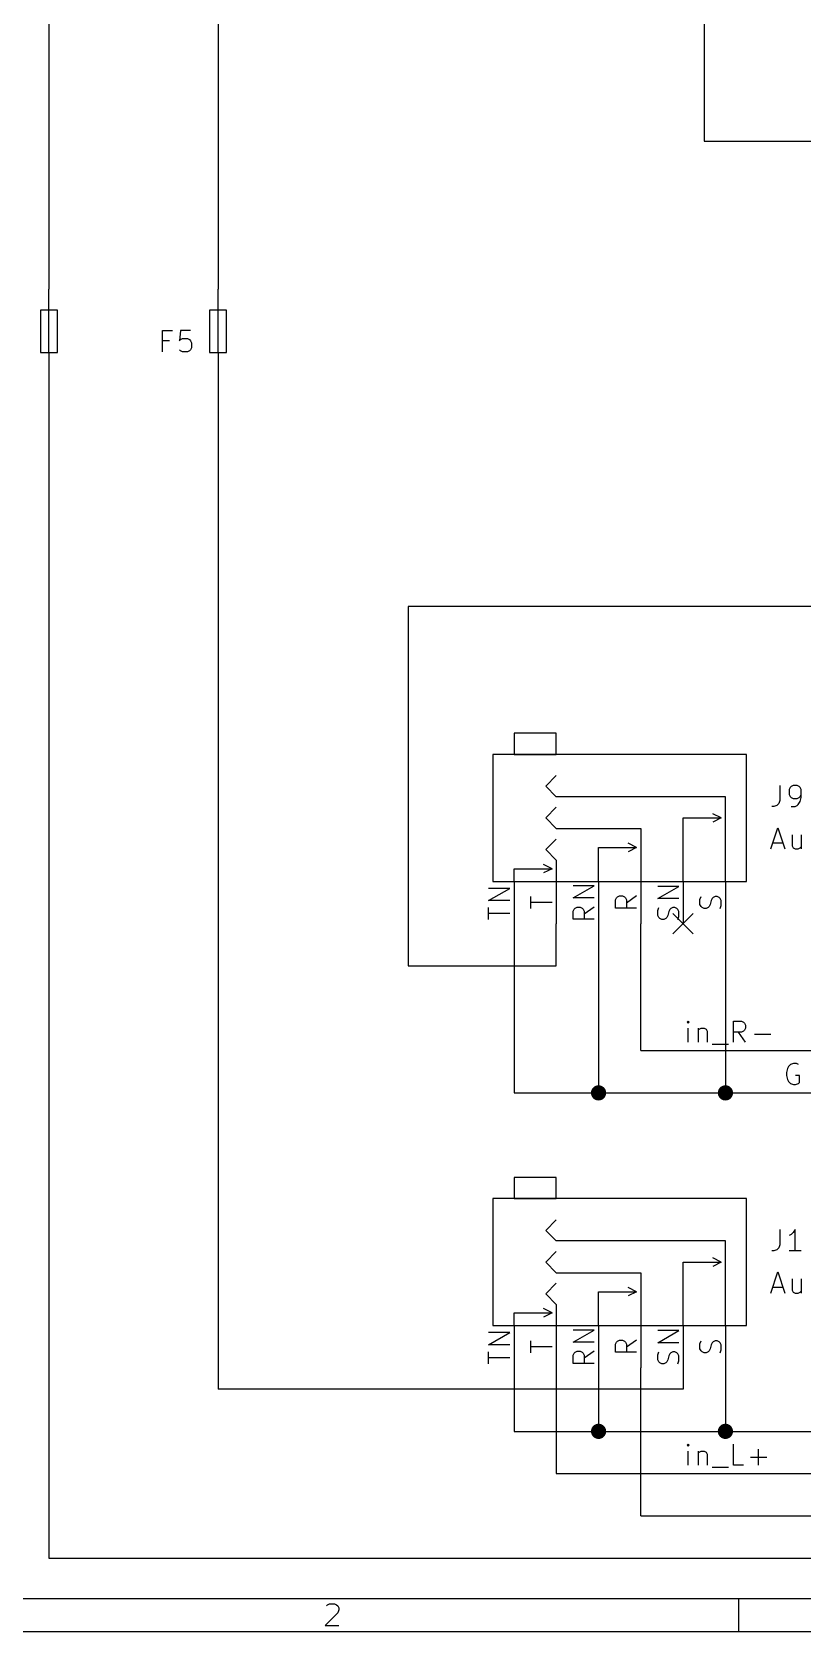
# Model space of a CAD drawing. Extents: x 0.4 to 11.3, y -7.9 to -0.4.
# Drawn here: x 2.66 to 4.481, y -7.874 to -4.092 of the extents above; entities that cross this region are included whole.
import ezdxf

# ---------------------------------------------------------------- set-up
doc = ezdxf.new("R2010")
doc.units = 0
doc.header["$MEASUREMENT"] = 0
for name, color, linetype in [('BLUE2', 5, 'CONTINUOUS'), ('CYAN2', 4, 'CONTINUOUS'), ('GRAY1', 251, 'CONTINUOUS'), ('GREEN3', 91, 'CONTINUOUS'), ('LYELLOW', 51, 'CONTINUOUS'), ('RED2', 1, 'CONTINUOUS'), ('RED3', 11, 'CONTINUOUS')]:
    doc.layers.add(name, color=color, linetype=linetype)

msp = doc.modelspace()

# ---------------------------------------------------------------- linework, layer by layer
at = {"layer": 'BLUE2', "linetype": 'CONTINUOUS'}
for p, q in [((4.176, -6.176), (4.224, -6.224)), ((4.224, -6.176), (4.176, -6.224))]:
    msp.add_line(p, q, dxfattribs=at)
at = {"layer": 'CYAN2', "linetype": 'CONTINUOUS'}
for p, q in [((2.96861, -4.84813), (2.96861, -4.79813)), ((2.96861, -4.79813), (2.99242, -4.79813)), ((3.01147, -4.79813), (3.00909, -4.82194)), ((3.03528, -4.79813), (3.01147, -4.79813)), ((2.98528, -4.82194), (2.96861, -4.82194)), ((3.00909, -4.82194), (3.01147, -4.81956)), ((3.01147, -4.81956), (3.01623, -4.81718)), ((3.01623, -4.81718), (3.02814, -4.81718)), ((3.02814, -4.81718), (3.0329, -4.81956)), ((3.0329, -4.81956), (3.03528, -4.82194)), ((3.03528, -4.82194), (3.03766, -4.8267)), ((3.03766, -4.83861), (3.03528, -4.84337)), ((3.03766, -4.8267), (3.03766, -4.83861)), ((3.01147, -4.84575), (3.00909, -4.84337)), ((3.01623, -4.84813), (3.01147, -4.84575)), ((3.02814, -4.84813), (3.01623, -4.84813)), ((3.0329, -4.84575), (3.02814, -4.84813)), ((3.03528, -4.84337), (3.0329, -4.84575)), ((4.429, -5.87313), (4.429, -5.90885)), ((4.45281, -5.87789), (4.45043, -5.88265)), ((4.45043, -5.88265), (4.45043, -5.89456)), ((4.45043, -5.89456), (4.45281, -5.89932)), ((4.45519, -5.87551), (4.45281, -5.87789)), ((4.45281, -5.89932), (4.45519, -5.9017)), ((4.45996, -5.87313), (4.45519, -5.87551)), ((4.46948, -5.87313), (4.45996, -5.87313)), ((4.47424, -5.87551), (4.46948, -5.87313)), ((4.47662, -5.87789), (4.47424, -5.87551)), ((4.47424, -5.9017), (4.47662, -5.89932)), ((4.479, -5.88265), (4.47662, -5.87789)), ((4.47662, -5.89932), (4.479, -5.89456)), ((4.479, -5.9017), (4.479, -5.88265)), ((4.41472, -5.92313), (4.40996, -5.92313)), ((4.42186, -5.92075), (4.41472, -5.92313)), ((4.42662, -5.91599), (4.42186, -5.92075)), ((4.429, -5.90885), (4.42662, -5.91599)), ((4.45519, -5.9017), (4.45996, -5.90408)), ((4.45519, -5.92313), (4.46472, -5.92313)), ((4.45996, -5.90408), (4.46948, -5.90408)), ((4.46472, -5.92313), (4.46948, -5.92075)), ((4.46948, -5.90408), (4.47424, -5.9017)), ((4.46948, -5.92075), (4.47186, -5.91837)), ((4.47186, -5.91837), (4.47662, -5.91122)), ((4.47662, -5.91122), (4.479, -5.9017)), ((4.40757, -6.02313), (4.42424, -5.97313)), ((4.42424, -5.97313), (4.44091, -6.02313)), ((4.41234, -6.00885), (4.43615, -6.00885)), ((4.45757, -5.9898), (4.45757, -6.01599)), ((4.479, -5.9898), (4.479, -6.02313)), ((4.45757, -6.01599), (4.45996, -6.02075)), ((4.45996, -6.02075), (4.46472, -6.02313)), ((4.46472, -6.02313), (4.47186, -6.02313)), ((4.47186, -6.02313), (4.47662, -6.02075)), ((4.47662, -6.02075), (4.479, -6.01837)), ((4.429, -6.92313), (4.429, -6.95885)), ((4.45519, -6.93504), (4.45043, -6.93742)), ((4.45996, -6.93028), (4.45519, -6.93504)), ((4.46472, -6.92313), (4.45996, -6.93028)), ((4.46472, -6.97313), (4.46472, -6.92313)), ((4.41472, -6.97313), (4.40996, -6.97313)), ((4.42186, -6.97075), (4.41472, -6.97313)), ((4.42662, -6.96599), (4.42186, -6.97075)), ((4.429, -6.95885), (4.42662, -6.96599)), ((4.479, -6.97313), (4.45043, -6.97313)), ((4.40757, -7.07313), (4.42424, -7.02313)), ((4.42424, -7.02313), (4.44091, -7.07313)), ((4.41234, -7.05885), (4.43615, -7.05885)), ((4.45757, -7.0398), (4.45757, -7.06599)), ((4.45757, -7.06599), (4.45996, -7.07075)), ((4.45996, -7.07075), (4.46472, -7.07313)), ((4.47186, -7.07313), (4.47662, -7.07075)), ((4.47662, -7.07075), (4.479, -7.06837)), ((4.479, -7.0398), (4.479, -7.07313)), ((4.46472, -7.07313), (4.47186, -7.07313))]:
    msp.add_line(p, q, dxfattribs=at)
at = {"layer": 'GRAY1', "linetype": 'CONTINUOUS'}
for p, q in [((4.2119, -6.43013), (4.20952, -6.43251)), ((4.20952, -6.43251), (4.2119, -6.43489)), ((4.21428, -6.43251), (4.2119, -6.43013)), ((4.2119, -6.43013), (4.2119, -6.43489)), ((4.2119, -6.43489), (4.21428, -6.43251)), ((4.2119, -6.48013), (4.2119, -6.4468)), ((4.23571, -6.4468), (4.23571, -6.48013)), ((4.23571, -6.45156), (4.23809, -6.44917)), ((4.23809, -6.44917), (4.24286, -6.4468)), ((4.24286, -6.4468), (4.25, -6.4468)), ((4.25, -6.4468), (4.25476, -6.44917)), ((4.25476, -6.44917), (4.25714, -6.45394)), ((4.25714, -6.45394), (4.25714, -6.48013)), ((4.31904, -6.48013), (4.31904, -6.43013)), ((4.31904, -6.43013), (4.33809, -6.43013)), ((4.33809, -6.45632), (4.31904, -6.45632)), ((4.34761, -6.48013), (4.33095, -6.45632)), ((4.33809, -6.43013), (4.34285, -6.43251)), ((4.34285, -6.45394), (4.33809, -6.45632)), ((4.34285, -6.43251), (4.34524, -6.43489)), ((4.34524, -6.45156), (4.34285, -6.45394)), ((4.34524, -6.43489), (4.34761, -6.43965)), ((4.34761, -6.4468), (4.34524, -6.45156)), ((4.34761, -6.43965), (4.34761, -6.4468)), ((4.36904, -6.46108), (4.40714, -6.46108)), ((4.26905, -6.48489), (4.30714, -6.48489)), ((4.4469, -6.54203), (4.44452, -6.55156)), ((4.44928, -6.53727), (4.4469, -6.54203)), ((4.45405, -6.53251), (4.44928, -6.53727)), ((4.46119, -6.53013), (4.45405, -6.53251)), ((4.46833, -6.53013), (4.46119, -6.53013)), ((4.47309, -6.53251), (4.46833, -6.53013)), ((4.44452, -6.55156), (4.44452, -6.5587)), ((4.44452, -6.5587), (4.4469, -6.56822)), ((4.4469, -6.56822), (4.44928, -6.57298)), ((4.44928, -6.57298), (4.45405, -6.57775)), ((4.45405, -6.57775), (4.46119, -6.58013)), ((4.46119, -6.58013), (4.46595, -6.58013)), ((4.47547, -6.5587), (4.46595, -6.5587)), ((4.46595, -6.58013), (4.47309, -6.57775)), ((4.47309, -6.57775), (4.47547, -6.57537)), ((4.47547, -6.57537), (4.47547, -6.5587)), ((4.2119, -7.43013), (4.20952, -7.43251)), ((4.20952, -7.43251), (4.2119, -7.43489)), ((4.21428, -7.43251), (4.2119, -7.43013)), ((4.2119, -7.43013), (4.2119, -7.43489)), ((4.2119, -7.43489), (4.21428, -7.43251)), ((4.2119, -7.48013), (4.2119, -7.4468)), ((4.23571, -7.4468), (4.23571, -7.48013)), ((4.23571, -7.45156), (4.23809, -7.44917)), ((4.23809, -7.44917), (4.24286, -7.4468)), ((4.24286, -7.4468), (4.25, -7.4468)), ((4.25, -7.4468), (4.25476, -7.44917)), ((4.25476, -7.44917), (4.25714, -7.45394)), ((4.31904, -7.48013), (4.31904, -7.43013)), ((4.37857, -7.48013), (4.37857, -7.44203)), ((4.25714, -7.45394), (4.25714, -7.48013)), ((4.26905, -7.48489), (4.30714, -7.48489)), ((4.34285, -7.48013), (4.31904, -7.48013)), ((4.35952, -7.46108), (4.39762, -7.46108))]:
    msp.add_line(p, q, dxfattribs=at)
at = {"layer": 'GREEN3', "linetype": 'CONTINUOUS'}
for p, q in [((2.7, -3.75), (2.7, -4.7)), ((3.1, -3.85), (3.1, -4.7)), ((2.7, -4.9), (2.7, -7.7)), ((3.1, -4.9), (3.1, -7.3)), ((3.55, -5.45), (3.55, -6.3)), ((5.6, -5.45), (3.55, -5.45)), ((3.8, -6.2), (3.8, -6.6)), ((3.9, -6.3), (3.9, -6.2)), ((4, -6.2), (4, -6.6)), ((4.1, -6.5), (4.1, -6.2)), ((4.3, -6.2), (4.3, -6.6)), ((3.55, -6.3), (3.9, -6.3)), ((4.1, -6.5), (5, -6.5)), ((3.8, -6.6), (4, -6.6)), ((4, -6.6), (4.3, -6.6)), ((4.3, -6.6), (5.1, -6.6)), ((3.8, -7.25), (3.8, -7.4)), ((3.9, -7.25), (3.9, -7.5)), ((4, -7.25), (4, -7.4)), ((4.1, -7.6), (4.1, -7.25)), ((4.2, -7.25), (4.2, -7.3)), ((4.3, -7.25), (4.3, -7.4)), ((4.2, -7.3), (3.1, -7.3)), ((3.8, -7.4), (4, -7.4)), ((4, -7.4), (4.3, -7.4)), ((4.3, -7.4), (6, -7.4)), ((3.9, -7.5), (6.05, -7.5)), ((4.1, -7.6), (6.1, -7.6)), ((2.7, -7.7), (6.4, -7.7))]:
    msp.add_line(p, q, dxfattribs=at)
at = {"layer": 'GREEN3', "const_width": 0.018}
for points in [[(3.991, -6.6, 1), (4.009, -6.6, 1)], [(4.291, -6.6, 1), (4.309, -6.6, 1)], [(3.991, -7.4, 1), (4.009, -7.4, 1)], [(4.291, -7.4, 1), (4.309, -7.4, 1)]]:
    msp.add_lwpolyline(points, format="xyb", close=True, dxfattribs=at)
at = {"layer": 'LYELLOW', "linetype": 'CONTINUOUS'}
for p, q in [((4.25, -1.95), (4.25, -4.35)), ((4.25, -4.35), (5.65, -4.35)), ((4.35, -5.8), (3.75, -5.8)), ((3.75, -5.8), (3.75, -6.1)), ((4.35, -6.1), (4.35, -5.8)), ((3.75, -6.1), (4.35, -6.1)), ((4.35, -6.85), (3.75, -6.85)), ((3.75, -6.85), (3.75, -7.15)), ((4.35, -7.15), (4.35, -6.85)), ((3.75, -7.15), (4.35, -7.15))]:
    msp.add_line(p, q, dxfattribs=at)
at = {"layer": 'RED2', "linetype": 'CONTINUOUS'}
for p, q in [((4.25, -1.95), (4.25, -4.35)), ((4.25, -4.35), (5.65, -4.35)), ((2.7, -4.75), (2.7, -4.7)), ((3.1, -4.75), (3.1, -4.7)), ((2.72, -4.75), (2.68, -4.75)), ((2.68, -4.75), (2.68, -4.85)), ((2.7, -4.85), (2.7, -4.75)), ((2.72, -4.85), (2.72, -4.75)), ((3.12, -4.75), (3.08, -4.75)), ((3.08, -4.75), (3.08, -4.85)), ((3.1, -4.85), (3.1, -4.75)), ((3.12, -4.85), (3.12, -4.75)), ((2.68, -4.85), (2.72, -4.85)), ((2.7, -4.85), (2.7, -4.9)), ((3.08, -4.85), (3.12, -4.85)), ((3.1, -4.85), (3.1, -4.9)), ((3.9, -5.75), (3.8, -5.75)), ((3.8, -5.75), (3.8, -5.8)), ((3.9, -5.8), (3.9, -5.75)), ((4.35, -5.8), (3.75, -5.8)), ((3.75, -5.8), (3.75, -6.1)), ((3.8, -5.8), (3.9, -5.8)), ((4.35, -6.1), (4.35, -5.8)), ((3.875, -5.875), (3.9, -5.85)), ((3.9, -5.9), (3.875, -5.875)), ((3.9, -5.925), (3.875, -5.95)), ((4.3, -5.9), (3.9, -5.9)), ((4.3, -6.1), (4.3, -5.9)), ((3.875, -5.95), (3.9, -5.975)), ((3.9, -5.975), (4.1, -5.975)), ((4.1, -5.975), (4.1, -6.1)), ((4.2, -6.1), (4.2, -5.95)), ((4.2, -5.95), (4.29, -5.95)), ((4.29, -5.95), (4.27, -5.94)), ((4.29, -5.95), (4.27, -5.96)), ((3.9, -6), (3.875, -6.025)), ((4.09, -6.02), (4.07, -6.01)), ((3.875, -6.025), (3.9, -6.05)), ((3.9, -6.05), (3.9, -6.1)), ((4, -6.1), (4, -6.02)), ((4, -6.02), (4.09, -6.02)), ((4.09, -6.02), (4.07, -6.03)), ((3.8, -6.1), (3.8, -6.07)), ((3.8, -6.07), (3.89, -6.07)), ((3.89, -6.07), (3.87, -6.06)), ((3.89, -6.07), (3.87, -6.08)), ((3.75, -6.1), (4.35, -6.1)), ((3.8, -6.1), (3.8, -6.2)), ((3.9, -6.1), (3.9, -6.2)), ((4, -6.1), (4, -6.2)), ((4.1, -6.1), (4.1, -6.2)), ((4.2, -6.1), (4.2, -6.2)), ((4.3, -6.1), (4.3, -6.2)), ((3.9, -6.8), (3.8, -6.8)), ((3.8, -6.8), (3.8, -6.85)), ((3.9, -6.85), (3.9, -6.8)), ((4.35, -6.85), (3.75, -6.85)), ((3.75, -6.85), (3.75, -7.15)), ((3.8, -6.85), (3.9, -6.85)), ((4.35, -7.15), (4.35, -6.85)), ((3.875, -6.925), (3.9, -6.9)), ((3.9, -6.95), (3.875, -6.925)), ((4.3, -6.95), (3.9, -6.95)), ((4.3, -7.15), (4.3, -6.95)), ((3.9, -6.975), (3.875, -7)), ((4.29, -7), (4.27, -6.99)), ((3.875, -7), (3.9, -7.025)), ((3.9, -7.025), (4.1, -7.025)), ((4.1, -7.025), (4.1, -7.15)), ((4.2, -7.15), (4.2, -7)), ((4.2, -7), (4.29, -7)), ((4.29, -7), (4.27, -7.01)), ((3.9, -7.05), (3.875, -7.075)), ((4, -7.15), (4, -7.07)), ((4, -7.07), (4.09, -7.07)), ((4.09, -7.07), (4.07, -7.06)), ((4.09, -7.07), (4.07, -7.08)), ((3.89, -7.12), (3.87, -7.11)), ((3.875, -7.075), (3.9, -7.1)), ((3.9, -7.1), (3.9, -7.15)), ((3.8, -7.15), (3.8, -7.12)), ((3.8, -7.12), (3.89, -7.12)), ((3.89, -7.12), (3.87, -7.13)), ((3.75, -7.15), (4.35, -7.15)), ((3.8, -7.15), (3.8, -7.25)), ((3.9, -7.15), (3.9, -7.25)), ((4, -7.15), (4, -7.25)), ((4.1, -7.15), (4.1, -7.25)), ((4.2, -7.15), (4.2, -7.25)), ((4.3, -7.15), (4.3, -7.25)), ((11.2206, -7.79556), (0.47244, -7.79556)), ((3.3562, -7.8123), (3.35864, -7.80987)), ((3.35864, -7.80987), (3.36352, -7.80743)), ((3.36352, -7.80743), (3.3757, -7.80743)), ((3.3757, -7.80743), (3.38057, -7.80987)), ((3.38057, -7.80987), (3.38301, -7.8123)), ((3.38301, -7.8123), (3.38545, -7.81718)), ((3.38545, -7.82205), (3.38301, -7.82936)), ((3.38545, -7.81718), (3.38545, -7.82205)), ((4.33071, -7.79556), (4.33071, -7.8743)), ((3.38301, -7.82936), (3.35377, -7.85861)), ((3.35377, -7.85861), (3.38545, -7.85861)), ((11.2993, -7.8743), (0.3937, -7.8743))]:
    msp.add_line(p, q, dxfattribs=at)
at = {"layer": 'RED3', "linetype": 'CONTINUOUS'}
for p, q in [((3.73988, -6.14524), (3.78988, -6.11667)), ((3.78988, -6.11667), (3.73988, -6.11667)), ((3.93988, -6.13928), (3.98988, -6.11071)), ((3.98988, -6.11071), (3.93988, -6.11071)), ((4.13988, -6.14048), (4.18988, -6.11191)), ((4.18988, -6.11191), (4.13988, -6.11191)), ((3.78988, -6.14524), (3.73988, -6.14524)), ((3.73988, -6.19047), (3.73988, -6.1619)), ((3.83988, -6.16428), (3.83988, -6.13571)), ((3.88988, -6.15), (3.83988, -6.15)), ((3.98988, -6.13928), (3.93988, -6.13928)), ((3.94226, -6.16547), (3.94464, -6.16309)), ((3.94464, -6.16309), (3.9494, -6.16071)), ((3.9494, -6.16071), (3.95655, -6.16071)), ((3.95655, -6.16071), (3.96131, -6.16309)), ((3.96131, -6.16309), (3.96369, -6.16547)), ((3.98988, -6.16071), (3.96607, -6.17738)), ((4.03988, -6.14405), (4.04226, -6.13928)), ((4.03988, -6.16309), (4.03988, -6.14405)), ((4.08988, -6.16309), (4.03988, -6.16309)), ((4.04226, -6.13928), (4.04464, -6.1369)), ((4.04464, -6.1369), (4.0494, -6.13452)), ((4.0494, -6.13452), (4.05655, -6.13452)), ((4.05655, -6.13452), (4.06131, -6.1369)), ((4.06131, -6.1369), (4.06369, -6.13928)), ((4.06369, -6.13928), (4.06607, -6.14405)), ((4.08988, -6.13452), (4.06607, -6.15119)), ((4.06607, -6.14405), (4.06607, -6.16309)), ((4.18988, -6.14048), (4.13988, -6.14048)), ((4.13988, -6.16905), (4.14226, -6.1619)), ((4.17083, -6.16428), (4.16845, -6.16667)), ((4.17559, -6.1619), (4.17083, -6.16428)), ((4.18035, -6.1619), (4.17559, -6.1619)), ((4.18512, -6.16428), (4.18035, -6.1619)), ((4.1875, -6.16667), (4.18512, -6.16428)), ((4.23988, -6.14285), (4.24226, -6.13571)), ((4.23988, -6.15476), (4.23988, -6.14285)), ((4.24226, -6.15952), (4.23988, -6.15476)), ((4.24464, -6.1619), (4.24226, -6.15952)), ((4.2494, -6.16428), (4.24464, -6.1619)), ((4.25417, -6.16428), (4.2494, -6.16428)), ((4.25893, -6.1619), (4.25417, -6.16428)), ((4.26131, -6.15952), (4.25893, -6.1619)), ((4.26369, -6.15476), (4.26131, -6.15952)), ((4.26607, -6.14523), (4.26369, -6.15476)), ((4.26845, -6.14047), (4.26607, -6.14523)), ((4.27083, -6.13809), (4.26845, -6.14047)), ((4.27559, -6.13571), (4.27083, -6.13809)), ((4.28035, -6.13571), (4.27559, -6.13571)), ((4.28512, -6.13809), (4.28035, -6.13571)), ((4.2875, -6.14047), (4.28512, -6.13809)), ((4.28988, -6.14523), (4.2875, -6.14047)), ((4.2875, -6.16428), (4.28988, -6.15714)), ((4.28988, -6.15714), (4.28988, -6.14523)), ((3.78988, -6.17619), (3.73988, -6.17619)), ((3.93988, -6.17024), (3.94226, -6.16547)), ((3.93988, -6.18928), (3.93988, -6.17024)), ((3.98988, -6.18928), (3.93988, -6.18928)), ((3.96369, -6.16547), (3.96607, -6.17024)), ((3.96607, -6.17024), (3.96607, -6.18928)), ((4.13988, -6.18095), (4.13988, -6.16905)), ((4.14226, -6.18571), (4.13988, -6.18095)), ((4.14464, -6.18809), (4.14226, -6.18571)), ((4.1494, -6.19047), (4.14464, -6.18809)), ((4.15417, -6.19047), (4.1494, -6.19047)), ((4.15893, -6.18809), (4.15417, -6.19047)), ((4.16131, -6.18571), (4.15893, -6.18809)), ((4.16369, -6.18095), (4.16131, -6.18571)), ((4.16607, -6.17143), (4.16369, -6.18095)), ((4.16845, -6.16667), (4.16607, -6.17143)), ((4.18988, -6.17143), (4.1875, -6.16667)), ((4.1875, -6.19047), (4.18988, -6.18333)), ((4.18988, -6.18333), (4.18988, -6.17143)), ((3.73988, -7.19524), (3.78988, -7.16667)), ((3.78988, -7.16667), (3.73988, -7.16667)), ((3.83988, -7.21428), (3.83988, -7.18571)), ((3.93988, -7.18928), (3.98988, -7.16071)), ((3.98988, -7.16071), (3.93988, -7.16071)), ((4.04464, -7.1869), (4.0494, -7.18452)), ((4.0494, -7.18452), (4.05655, -7.18452)), ((4.05655, -7.18452), (4.06131, -7.1869)), ((4.08988, -7.18452), (4.06607, -7.20119)), ((4.13988, -7.19048), (4.18988, -7.16191)), ((4.18988, -7.16191), (4.13988, -7.16191)), ((4.23988, -7.19285), (4.24226, -7.18571)), ((4.27559, -7.18571), (4.27083, -7.18809)), ((4.28035, -7.18571), (4.27559, -7.18571)), ((4.28512, -7.18809), (4.28035, -7.18571)), ((3.78988, -7.19524), (3.73988, -7.19524)), ((3.73988, -7.24047), (3.73988, -7.2119)), ((3.88988, -7.2), (3.83988, -7.2)), ((3.98988, -7.18928), (3.93988, -7.18928)), ((3.93988, -7.22024), (3.94226, -7.21547)), ((3.93988, -7.23928), (3.93988, -7.22024)), ((3.94226, -7.21547), (3.94464, -7.21309)), ((3.94464, -7.21309), (3.9494, -7.21071)), ((3.9494, -7.21071), (3.95655, -7.21071)), ((3.95655, -7.21071), (3.96131, -7.21309)), ((3.96131, -7.21309), (3.96369, -7.21547)), ((3.96369, -7.21547), (3.96607, -7.22024)), ((3.98988, -7.21071), (3.96607, -7.22738)), ((3.96607, -7.22024), (3.96607, -7.23928)), ((4.03988, -7.19405), (4.04226, -7.18928)), ((4.03988, -7.21309), (4.03988, -7.19405)), ((4.08988, -7.21309), (4.03988, -7.21309)), ((4.04226, -7.18928), (4.04464, -7.1869)), ((4.06131, -7.1869), (4.06369, -7.18928)), ((4.06369, -7.18928), (4.06607, -7.19405)), ((4.06607, -7.19405), (4.06607, -7.21309)), ((4.18988, -7.19048), (4.13988, -7.19048)), ((4.13988, -7.21905), (4.14226, -7.2119)), ((4.13988, -7.23095), (4.13988, -7.21905)), ((4.16607, -7.22143), (4.16369, -7.23095)), ((4.16845, -7.21667), (4.16607, -7.22143)), ((4.17083, -7.21428), (4.16845, -7.21667)), ((4.17559, -7.2119), (4.17083, -7.21428)), ((4.18035, -7.2119), (4.17559, -7.2119)), ((4.18512, -7.21428), (4.18035, -7.2119)), ((4.1875, -7.21667), (4.18512, -7.21428)), ((4.18988, -7.22143), (4.1875, -7.21667)), ((4.18988, -7.23333), (4.18988, -7.22143)), ((4.23988, -7.20476), (4.23988, -7.19285)), ((4.24226, -7.20952), (4.23988, -7.20476)), ((4.24464, -7.2119), (4.24226, -7.20952)), ((4.2494, -7.21428), (4.24464, -7.2119)), ((4.25417, -7.21428), (4.2494, -7.21428)), ((4.25893, -7.2119), (4.25417, -7.21428)), ((4.26131, -7.20952), (4.25893, -7.2119)), ((4.26369, -7.20476), (4.26131, -7.20952)), ((4.26607, -7.19523), (4.26369, -7.20476)), ((4.26845, -7.19047), (4.26607, -7.19523)), ((4.27083, -7.18809), (4.26845, -7.19047)), ((4.2875, -7.19047), (4.28512, -7.18809)), ((4.28988, -7.19523), (4.2875, -7.19047)), ((4.2875, -7.21428), (4.28988, -7.20714)), ((4.28988, -7.20714), (4.28988, -7.19523)), ((3.78988, -7.22619), (3.73988, -7.22619)), ((3.98988, -7.23928), (3.93988, -7.23928)), ((4.14226, -7.23571), (4.13988, -7.23095)), ((4.14464, -7.23809), (4.14226, -7.23571)), ((4.1494, -7.24047), (4.14464, -7.23809)), ((4.15417, -7.24047), (4.1494, -7.24047)), ((4.15893, -7.23809), (4.15417, -7.24047)), ((4.16131, -7.23571), (4.15893, -7.23809)), ((4.16369, -7.23095), (4.16131, -7.23571)), ((4.1875, -7.24047), (4.18988, -7.23333))]:
    msp.add_line(p, q, dxfattribs=at)

doc.saveas('drawing.dxf')
